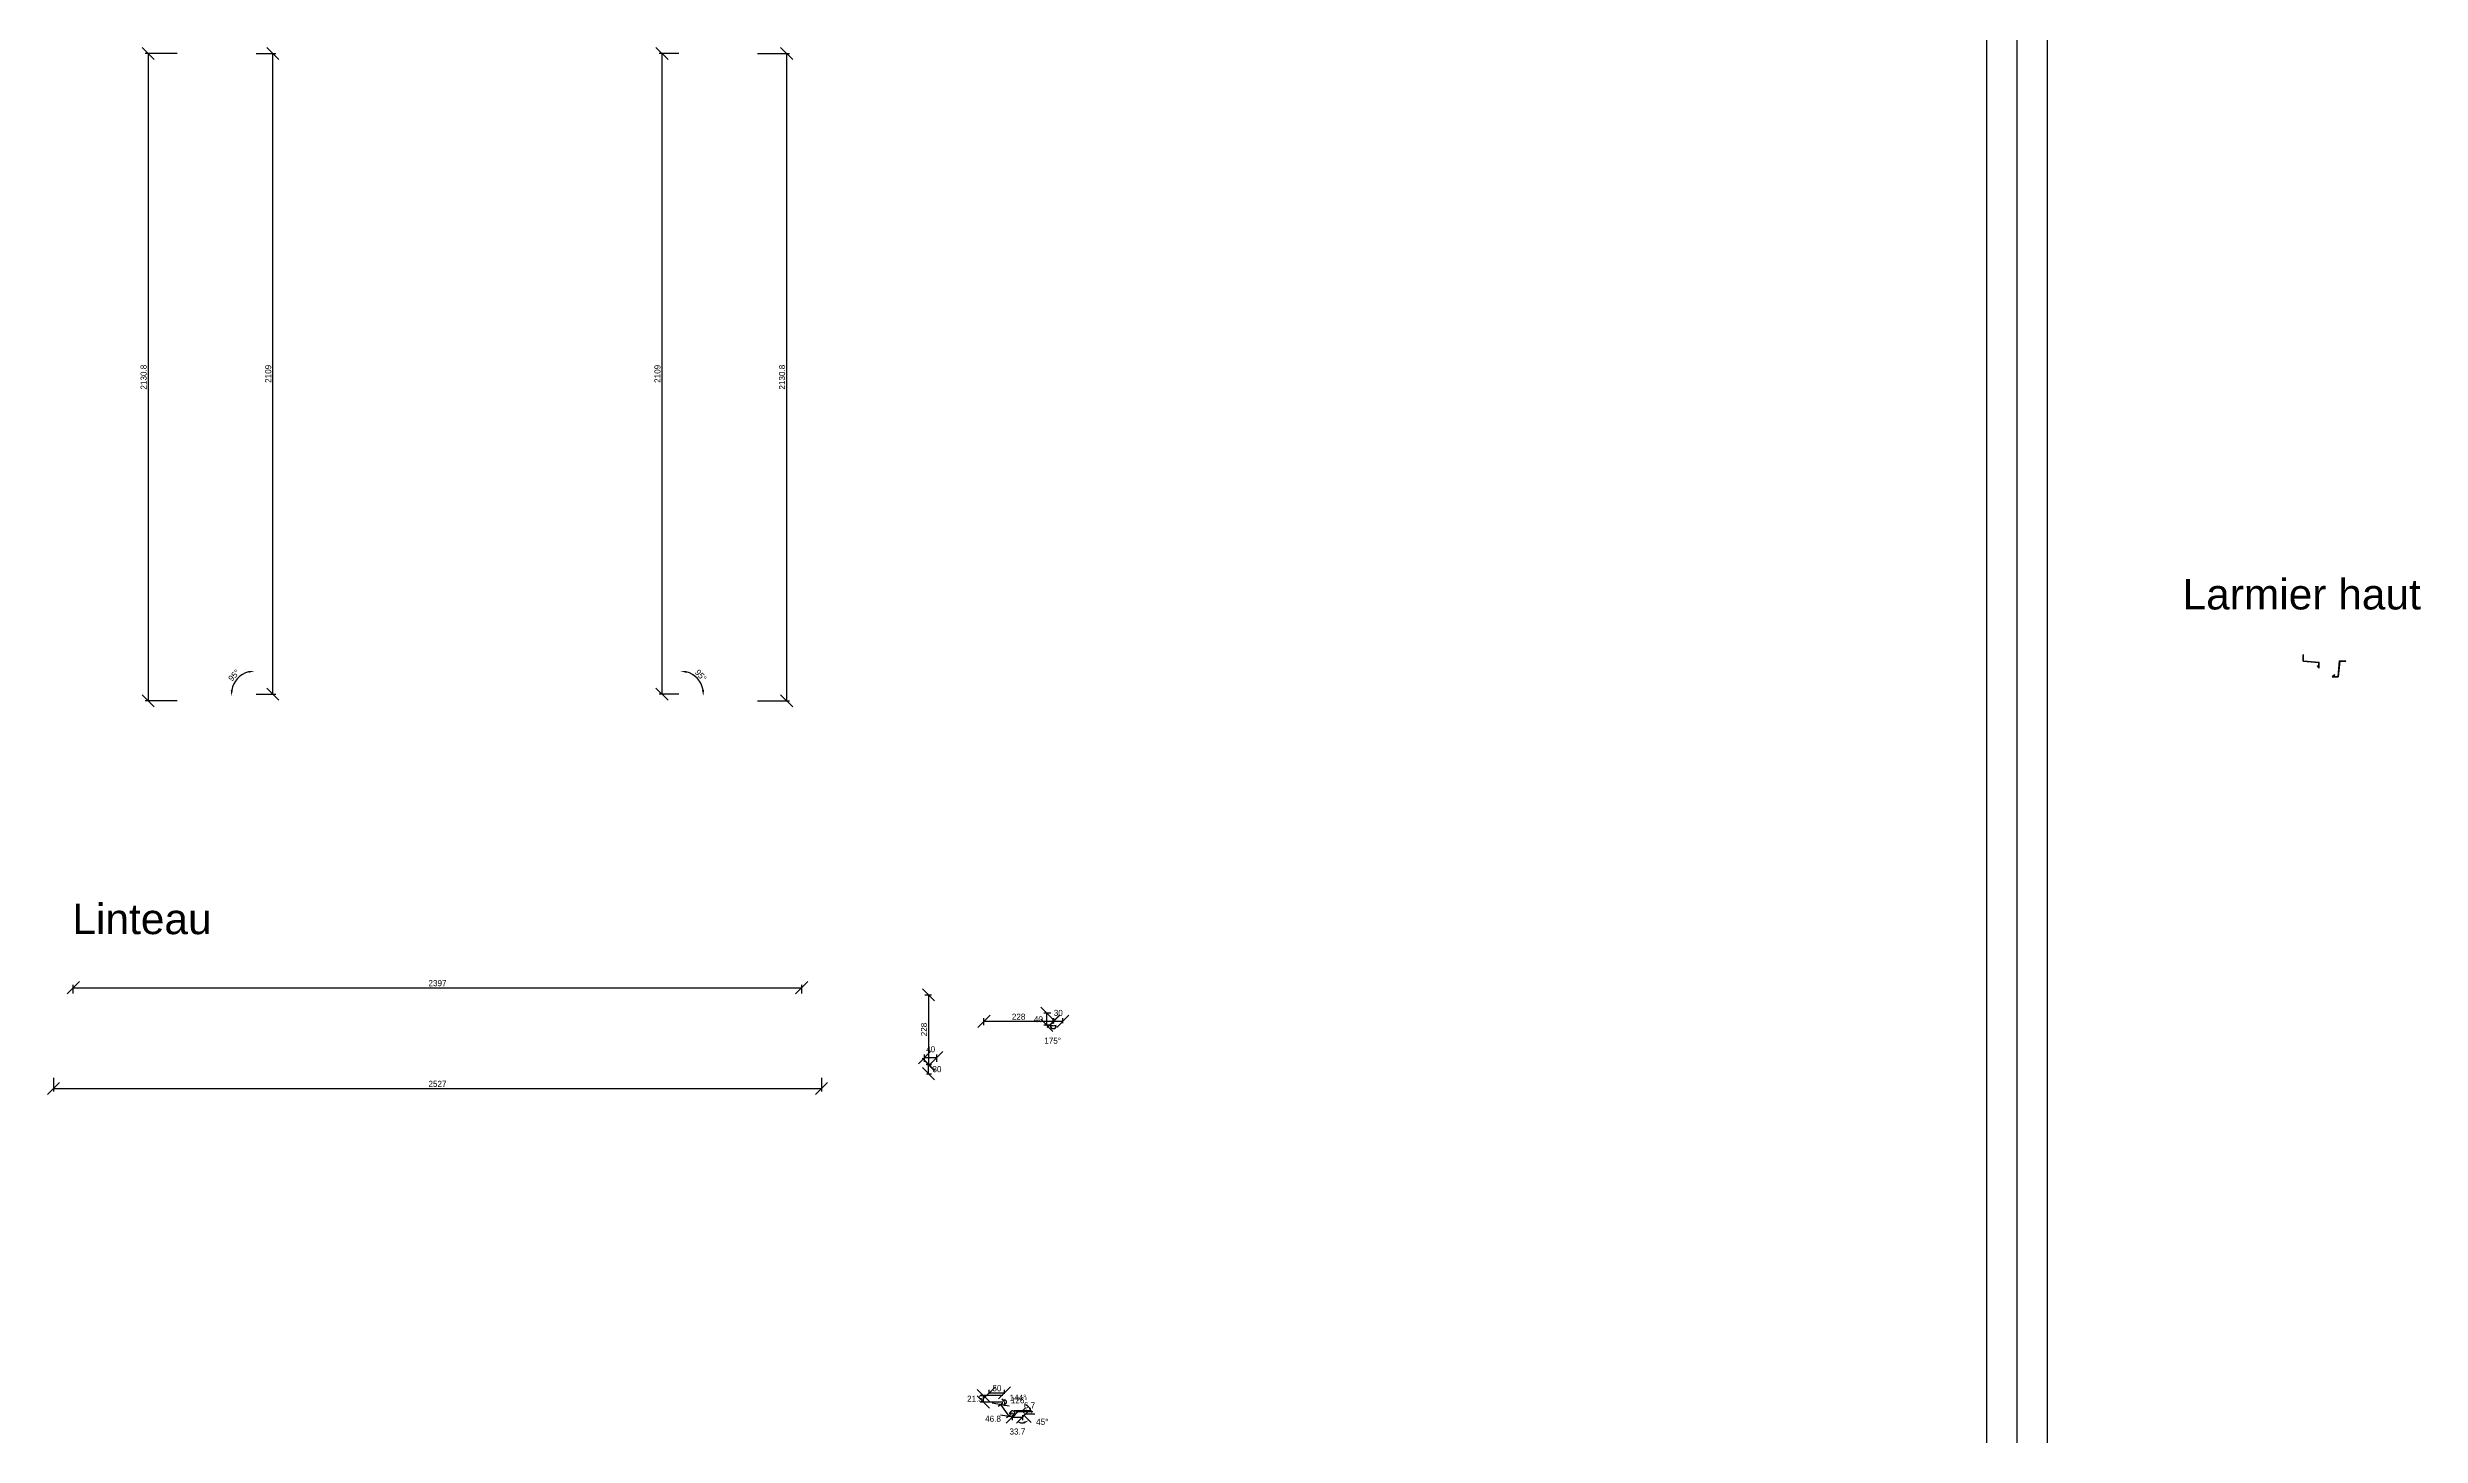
# Model space of a CAD drawing. Header units: millimetres. Extents: x -676 to 20716, y -6551 to 2323.
# Drawn here: x -382 to 7427, y -6551 to -1981 of the extents above; entities that cross this region are included whole.
import ezdxf

# ---------------------------------------------------------------- set-up
doc = ezdxf.new("R2010")
doc.units = ezdxf.units.MM
doc.layers.get('0').update_dxf_attribs({"lineweight": 25, "true_color": 0xffffff})
doc.layers.get('Defpoints').update_dxf_attribs({"true_color": 0xffffff})
doc.layers.add('Cotes', color=4, linetype='Continuous', lineweight=25, true_color=0x00ffff)
doc.layers.add('Option Bois Brule ... OptionRecalepinage ... Larmier', color=178, linetype='Continuous', lineweight=25, true_color=0x000000)
doc.styles.add('QCADDimTextStyle', font='txt')
doc.styles.add('textstyle13', font='')
doc.styles.add('textstyle14', font='')
doc.styles.get('textstyle13').set_extended_font_data('Liberation Sans')
doc.styles.get('textstyle14').set_extended_font_data('Liberation Sans')
doc.dimstyles.new('QCADDimStyle', dxfattribs={"dimtxt": 20, "dimasz": 20, "dimexe": 10, "dimexo": 5, "dimgap": 5, "dimtad": 1, "dimtoh": 1, "dimdec": 4, "dimzin": 0, "dimdsep": 46, "dimtxsty": 'QCADDimTextStyle', "dimcen": 0.09, "dimadec": 0, "dimazin": 0, "dimtfac": 1, "dimtdec": 4, "dimtofl": 0, "dimtmove": 0, "dimatfit": 3, "dimfxl": 1, "dimtolj": 1, "dimtzin": 0, "dimarcsym": 0})

# ---------------------------------------------------------------- blocks, each defined once
blk = doc.blocks.new('*D26')
at = {"layer": 'Cotes', "color": 0, "lineweight": -2}
for p, q in [((1660.5, -2021), (1620.5, -1981)), ((1695.5, -2001), (1630.5, -2001)), ((1640.5, -4110), (1640.5, -2001)), ((1620.5, -4090), (1660.5, -4130)), ((1695.5, -4110), (1630.5, -4110))]:
    blk.add_line(p, q, dxfattribs=at)
at = {"layer": 'Defpoints', "color": 0}
for p in [(1640.5, -2001), (1700.5, -2001), (1700.5, -4110)]:
    blk.add_point(p, dxfattribs=at)
at = {"layer": 'Cotes', "color": 0, "insert": (1625.5, -3055.5), "char_height": 20, "attachment_point": 5, "rotation": 90, "style": 'QCADDimTextStyle'}
blk.add_mtext('\\A1;2109', dxfattribs=at)
blk = doc.blocks.new('*D27')
at = {"layer": 'Cotes', "color": 0, "lineweight": -2}
for p, q in [((1955, -2001), (2060.5, -2001)), ((2070.5, -2021), (2030.5, -1981)), ((2050.5, -2001), (2050.5, -4131.8)), ((1955, -4131.8), (2060.5, -4131.8)), ((2030.5, -4111.8), (2070.5, -4151.8))]:
    blk.add_line(p, q, dxfattribs=at)
at = {"layer": 'Defpoints', "color": 0}
for p in [(1950, -2001), (1950, -4131.8), (2050.5, -4131.8)]:
    blk.add_point(p, dxfattribs=at)
at = {"layer": 'Cotes', "color": 0, "insert": (2035.5, -3066.4), "char_height": 20, "attachment_point": 5, "rotation": 90, "style": 'QCADDimTextStyle'}
blk.add_mtext('\\A1;2130.8', dxfattribs=at)
blk = doc.blocks.new('*D28')
at = {"layer": 'Cotes', "color": 0, "lineweight": -2}
blk.add_arc((1700.5, -4110), 76.2, 10.09019, 74.90981, dxfattribs=at)
at = {"layer": 'Cotes', "color": 0}
for points in [[(1720.8, -4033.2), (1719.9, -4039.8), (1700.5, -4033.8)], [(1772.1, -4096.8), (1778.8, -4096.5), (1776.4, -4116.6)]]:
    blk.add_solid(points, dxfattribs=at)
at = {"layer": 'Defpoints', "color": 0}
for p in [(1700.5, -3900.8), (1700.5, -4110), (1700.5, -4110), (1768.6, -4075.8), (1834, -4121.7)]:
    blk.add_point(p, dxfattribs=at)
at = {"layer": 'Cotes', "color": 0, "insert": (1768.1, -4048.1), "char_height": 20, "attachment_point": 5, "rotation": 312.5, "style": 'QCADDimTextStyle'}
blk.add_mtext('\\A1;95%%d', dxfattribs=at)
blk = doc.blocks.new('*D31')
at = {"layer": 'Cotes', "color": 0, "lineweight": -2}
for p, q in [((304.5, -2001), (369.5, -2001)), ((379.5, -2021), (339.5, -1981)), ((359.5, -4110), (359.5, -2001)), ((304.5, -4110), (369.5, -4110)), ((339.5, -4090), (379.5, -4130))]:
    blk.add_line(p, q, dxfattribs=at)
at = {"layer": 'Defpoints', "color": 0}
for p in [(299.5, -2001), (359.5, -2001), (299.5, -4110)]:
    blk.add_point(p, dxfattribs=at)
at = {"layer": 'Cotes', "color": 0, "insert": (344.5, -3055.5), "char_height": 20, "attachment_point": 5, "rotation": 90, "style": 'QCADDimTextStyle'}
blk.add_mtext('\\A1;2109', dxfattribs=at)
blk = doc.blocks.new('*D32')
at = {"layer": 'Cotes', "color": 0, "lineweight": -2}
for p, q in [((-30.5, -2021), (-70.5, -1981)), ((45, -2001), (-60.5, -2001)), ((-50.5, -2001), (-50.5, -4131.8)), ((-70.5, -4111.8), (-30.5, -4151.8)), ((45, -4131.8), (-60.5, -4131.8))]:
    blk.add_line(p, q, dxfattribs=at)
at = {"layer": 'Defpoints', "color": 0}
for p in [(50, -2001), (-50.5, -4131.8), (50, -4131.8)]:
    blk.add_point(p, dxfattribs=at)
at = {"layer": 'Cotes', "color": 0, "insert": (-65.5, -3066.4), "char_height": 20, "attachment_point": 5, "rotation": 90, "style": 'QCADDimTextStyle'}
blk.add_mtext('\\A1;2130.8', dxfattribs=at)
blk = doc.blocks.new('*D34')
at = {"layer": 'Cotes', "color": 0, "lineweight": -2}
blk.add_arc((299.5, -4110), 76.2, 105.09019, 169.90981, dxfattribs=at)
at = {"layer": 'Cotes', "color": 0}
for points in [[(280.1, -4039.8), (279.2, -4033.2), (299.5, -4033.8)], [(221.2, -4096.5), (227.9, -4096.8), (223.6, -4116.6)]]:
    blk.add_solid(points, dxfattribs=at)
at = {"layer": 'Defpoints', "color": 0}
for p in [(299.5, -3900.8), (259.5, -4045.2), (166, -4121.7), (299.5, -4110), (299.5, -4110)]:
    blk.add_point(p, dxfattribs=at)
at = {"layer": 'Cotes', "color": 0, "insert": (231.9, -4048.1), "char_height": 20, "attachment_point": 5, "rotation": 47.5, "style": 'QCADDimTextStyle'}
blk.add_mtext('\\A1;95%%d', dxfattribs=at)
blk = doc.blocks.new('*D36')
at = {"layer": 'Cotes', "color": 0, "lineweight": -2}
for p, q in [((2720, -5166.9), (2680, -5206.9)), ((2700, -5199.5), (2700, -5176.9)), ((2700, -5186.9), (2928, -5186.9)), ((2908, -5206.9), (2948, -5166.9)), ((2928, -5195), (2928, -5176.9))]:
    blk.add_line(p, q, dxfattribs=at)
at = {"layer": 'Defpoints', "color": 0}
for p in [(2700, -5204.5), (2928, -5186.9), (2928, -5200)]:
    blk.add_point(p, dxfattribs=at)
at = {"layer": 'Cotes', "color": 0, "insert": (2814, -5171.9), "char_height": 20, "attachment_point": 5, "style": 'QCADDimTextStyle'}
blk.add_mtext('\\A1;228', dxfattribs=at)
blk = doc.blocks.new('*D37')
at = {"layer": 'Cotes', "color": 0, "lineweight": -2}
for p, q in [((2926.6, -5180), (2886.6, -5140)), ((2886.6, -5180), (2926.6, -5220)), ((2920, -5160), (2896.6, -5160)), ((2920, -5200), (2896.6, -5200)), ((2906.6, -5200), (2906.6, -5160))]:
    blk.add_line(p, q, dxfattribs=at)
at = {"layer": 'Defpoints', "color": 0}
for p in [(2906.6, -5160), (2925, -5160), (2925, -5200)]:
    blk.add_point(p, dxfattribs=at)
at = {"layer": 'Cotes', "color": 0, "insert": (2879.1, -5180), "char_height": 20, "attachment_point": 5, "style": 'QCADDimTextStyle'}
blk.add_mtext('\\A1;40', dxfattribs=at)
blk = doc.blocks.new('*D38')
at = {"layer": 'Cotes', "color": 0, "lineweight": -2}
for p, q in [((2537.6, -5120), (2497.6, -5080)), ((2505, -5100), (2527.6, -5100)), ((2517.6, -5100), (2517.6, -5328)), ((2497.6, -5308), (2537.6, -5348)), ((2509.5, -5328), (2527.6, -5328))]:
    blk.add_line(p, q, dxfattribs=at)
at = {"layer": 'Defpoints', "color": 0}
for p in [(2500, -5100), (2504.5, -5328), (2517.6, -5328)]:
    blk.add_point(p, dxfattribs=at)
at = {"layer": 'Cotes', "color": 0, "insert": (2502.6, -5214), "char_height": 20, "attachment_point": 5, "rotation": 90, "style": 'QCADDimTextStyle'}
blk.add_mtext('\\A1;228', dxfattribs=at)
blk = doc.blocks.new('*D39')
at = {"layer": 'Cotes', "color": 0, "lineweight": -2}
for p, q in [((2524.5, -5286.6), (2484.5, -5326.6)), ((2504.5, -5320), (2504.5, -5296.6)), ((2504.5, -5306.6), (2544.5, -5306.6)), ((2524.5, -5326.6), (2564.5, -5286.6)), ((2544.5, -5320), (2544.5, -5296.6))]:
    blk.add_line(p, q, dxfattribs=at)
at = {"layer": 'Defpoints', "color": 0}
for p in [(2544.5, -5306.6), (2504.5, -5325), (2544.5, -5325)]:
    blk.add_point(p, dxfattribs=at)
at = {"layer": 'Cotes', "color": 0, "insert": (2524.5, -5279.1), "char_height": 20, "attachment_point": 5, "style": 'QCADDimTextStyle'}
blk.add_mtext('\\A1;40', dxfattribs=at)
blk = doc.blocks.new('*D40')
at = {"layer": 'Cotes', "color": 0, "lineweight": -2}
for p, q in [((-342, -5388), (-382, -5428)), ((-362, -5373), (-362, -5418)), ((2145, -5428), (2185, -5388)), ((2165, -5373), (2165, -5418)), ((-362, -5408), (2165, -5408))]:
    blk.add_line(p, q, dxfattribs=at)
at = {"layer": 'Defpoints', "color": 0}
for p in [(-362, -5368), (2165, -5368), (2165, -5408)]:
    blk.add_point(p, dxfattribs=at)
at = {"layer": 'Cotes', "color": 0, "insert": (901.5, -5393), "char_height": 20, "attachment_point": 5, "style": 'QCADDimTextStyle'}
blk.add_mtext('\\A1;2527', dxfattribs=at)
blk = doc.blocks.new('*D41')
at = {"layer": 'Cotes', "color": 0, "lineweight": -2}
for p, q in [((-277, -5056.4), (-317, -5096.4)), ((-297, -5095), (-297, -5066.4)), ((2080, -5096.4), (2120, -5056.4)), ((2100, -5095), (2100, -5066.4)), ((-297, -5076.4), (2100, -5076.4))]:
    blk.add_line(p, q, dxfattribs=at)
at = {"layer": 'Defpoints', "color": 0}
for p in [(-297, -5100), (2100, -5076.4), (2100, -5100)]:
    blk.add_point(p, dxfattribs=at)
at = {"layer": 'Cotes', "color": 0, "insert": (901.5, -5061.4), "char_height": 20, "attachment_point": 5, "style": 'QCADDimTextStyle'}
blk.add_mtext('\\A1;2397', dxfattribs=at)
blk = doc.blocks.new('*D42')
at = {"layer": 'Cotes', "color": 0, "lineweight": -2}
for start, end in [(174.99919, 354.99838), (180.00162, 0.00081)]:
    blk.add_arc((2928.1, -5201.5), 9.57, start, end, dxfattribs=at)
at = {"layer": 'Cotes', "color": 0}
for points in [[(2917.4, -5203.9), (2918, -5197.3), (2937.6, -5202.3)], [(2938.5, -5198.2), (2938.5, -5204.8), (2918.5, -5201.5)]]:
    blk.add_solid(points, dxfattribs=at)
at = {"layer": 'Defpoints', "color": 0}
for p in [(2902.3, -5201.5), (2923, -5209.6), (2928, -5201.5), (2928.1, -5201.5), (2947.5, -5203.2)]:
    blk.add_point(p, dxfattribs=at)
at = {"layer": 'Cotes', "color": 0, "insert": (2925.9, -5251), "char_height": 20, "attachment_point": 5, "style": 'QCADDimTextStyle'}
blk.add_mtext('\\A1;175%%d', dxfattribs=at)
blk = doc.blocks.new('LarmierHautBaie1_VueCoupe')
at = {"layer": 'Option Bois Brule ... OptionRecalepinage ... Larmier'}
for p, q in [((0, 0), (0, 21.4)), ((1.5, 21.4), (0, 21.4)), ((0, 0), (51.8, -4.5)), ((1.5, 1.4), (1.5, 21.4)), ((1.5, 1.4), (53.3, -3.2)), ((46.2, -16.1), (47.3, -15)), ((46.2, -16.1), (53.3, -23.2)), ((47.3, -15), (51.8, -19.5)), ((51.8, -19.5), (51.8, -4.5)), ((53.3, -23.2), (53.3, -3.2))]:
    blk.add_line(p, q, dxfattribs=at)
blk = doc.blocks.new('*D57')
at = {"layer": 'Cotes', "color": 0, "lineweight": -2}
for p, q in [((2537.6, -5349.5), (2497.6, -5309.5)), ((2497.6, -5339.5), (2537.6, -5379.5)), ((2511, -5329.5), (2527.6, -5329.5)), ((2511, -5359.5), (2527.6, -5359.5)), ((2517.6, -5359.5), (2517.6, -5329.5))]:
    blk.add_line(p, q, dxfattribs=at)
at = {"layer": 'Defpoints', "color": 0}
for p in [(2506, -5329.5), (2506, -5359.5), (2517.6, -5329.5)]:
    blk.add_point(p, dxfattribs=at)
at = {"layer": 'Cotes', "color": 0, "insert": (2545.1, -5344.5), "char_height": 20, "attachment_point": 5, "style": 'QCADDimTextStyle'}
blk.add_mtext('\\A1;30', dxfattribs=at)
blk = doc.blocks.new('*D58')
at = {"layer": 'Cotes', "color": 0, "lineweight": -2}
for p, q in [((2949.5, -5166.9), (2909.5, -5206.9)), ((2929.5, -5193.5), (2929.5, -5176.9)), ((2929.5, -5186.9), (2959.5, -5186.9)), ((2939.5, -5206.9), (2979.5, -5166.9)), ((2959.5, -5193.5), (2959.5, -5176.9))]:
    blk.add_line(p, q, dxfattribs=at)
at = {"layer": 'Defpoints', "color": 0}
for p in [(2929.5, -5198.5), (2959.5, -5186.9), (2959.5, -5198.5)]:
    blk.add_point(p, dxfattribs=at)
at = {"layer": 'Cotes', "color": 0, "insert": (2944.5, -5159.4), "char_height": 20, "attachment_point": 5, "style": 'QCADDimTextStyle'}
blk.add_mtext('\\A1;30', dxfattribs=at)
blk = doc.blocks.new('*D59')
at = {"layer": 'Cotes', "color": 0, "lineweight": -2}
for p, q in [((2737.4, -6390), (2697.4, -6430)), ((2717.4, -6413.8), (2717.4, -6400)), ((2747.4, -6430), (2787.4, -6390)), ((2767.4, -6413.8), (2767.4, -6400)), ((2717.4, -6410), (2767.4, -6410))]:
    blk.add_line(p, q, dxfattribs=at)
at = {"layer": 'Defpoints', "color": 0}
for p in [(2717.4, -6418.8), (2767.4, -6410), (2767.4, -6418.8)]:
    blk.add_point(p, dxfattribs=at)
at = {"layer": 'Cotes', "color": 0, "insert": (2742.4, -6395), "char_height": 20, "attachment_point": 5, "style": 'QCADDimTextStyle'}
blk.add_mtext('\\A1;50', dxfattribs=at)
blk = doc.blocks.new('*D60')
at = {"layer": 'Cotes', "color": 0, "lineweight": -2}
for p, q in [((2717.8, -6438.8), (2677.8, -6398.8)), ((2677.8, -6420.3), (2717.8, -6460.3)), ((2762.4, -6418.8), (2687.8, -6418.8)), ((2762.4, -6440.3), (2687.8, -6440.3)), ((2697.8, -6418.8), (2697.8, -6440.3))]:
    blk.add_line(p, q, dxfattribs=at)
at = {"layer": 'Defpoints', "color": 0}
for p in [(2697.8, -6440.3), (2767.4, -6418.8), (2767.4, -6440.3)]:
    blk.add_point(p, dxfattribs=at)
at = {"layer": 'Cotes', "color": 0, "insert": (2670.3, -6429.6), "char_height": 20, "attachment_point": 5, "style": 'QCADDimTextStyle'}
blk.add_mtext('\\A1;21.5', dxfattribs=at)
blk = doc.blocks.new('*D61')
at = {"layer": 'Cotes', "color": 0, "lineweight": -2}
for p, q in [((2782.7, -6453.4), (2726.9, -6444.2)), ((2761.8, -6443.7), (2746.7, -6454.6)), ((2754.8, -6448.8), (2782, -6486.8)), ((2789.1, -6481.7), (2773.9, -6492.6)), ((2754.1, -6482.2), (2809.9, -6491.4))]:
    blk.add_line(p, q, dxfattribs=at)
at = {"layer": 'Defpoints', "color": 0}
for p in [(2765.9, -6440.8), (2793.1, -6478.8), (2782, -6486.8)]:
    blk.add_point(p, dxfattribs=at)
at = {"layer": 'Cotes', "color": 0, "insert": (2729.8, -6495.5), "char_height": 20, "attachment_point": 5, "style": 'QCADDimTextStyle'}
blk.add_mtext('\\A1;46.8', dxfattribs=at)
blk = doc.blocks.new('*D62')
at = {"layer": 'Cotes', "color": 0, "lineweight": -2}
for p, q in [((2813.1, -6470), (2773.1, -6510)), ((2806.8, -6510), (2846.8, -6470)), ((2793.1, -6483.8), (2793.1, -6500)), ((2793.1, -6490), (2826.8, -6490)), ((2826.8, -6483.8), (2826.8, -6500))]:
    blk.add_line(p, q, dxfattribs=at)
at = {"layer": 'Defpoints', "color": 0}
for p in [(2793.1, -6478.8), (2826.8, -6478.8), (2826.8, -6490)]:
    blk.add_point(p, dxfattribs=at)
at = {"layer": 'Cotes', "color": 0, "insert": (2810, -6537.5), "char_height": 20, "attachment_point": 5, "style": 'QCADDimTextStyle'}
blk.add_mtext('\\A1;33.7', dxfattribs=at)
blk = doc.blocks.new('*D63')
at = {"layer": 'Cotes', "color": 0, "lineweight": -2}
for p, q in [((2799.8, -6468.1), (2856.4, -6468.1)), ((2861.1, -6472.8), (2804.5, -6472.8)), ((2825.6, -6470.6), (2835.2, -6461)), ((2830.4, -6475.3), (2839.9, -6465.8))]:
    blk.add_line(p, q, dxfattribs=at)
at = {"layer": 'Defpoints', "color": 0}
for p in [(2822.1, -6474.1), (2826.8, -6478.8), (2828.1, -6468.1)]:
    blk.add_point(p, dxfattribs=at)
at = {"layer": 'Cotes', "color": 0, "insert": (2849.9, -6451), "char_height": 20, "attachment_point": 5, "style": 'QCADDimTextStyle'}
blk.add_mtext('\\A1;6.7', dxfattribs=at)
blk = doc.blocks.new('*D64')
at = {"layer": 'Cotes', "color": 0, "lineweight": -2}
for start, end in [(305.62953, 125.62872), (269.99919, 89.99838)]:
    blk.add_arc((2767.4, -6440.3), 6.8, start, end, dxfattribs=at)
at = {"layer": 'Cotes', "color": 0}
for points in [[(2757, -6431.6), (2762.4, -6427.7), (2771.4, -6445.9)], [(2770.7, -6453.5), (2764.1, -6453.5), (2767.4, -6433.5)]]:
    blk.add_solid(points, dxfattribs=at)
at = {"layer": 'Defpoints', "color": 0}
for p in [(2767.4, -6427.6), (2767.4, -6440.3), (2767.4, -6440.3), (2774.2, -6441.1), (2775.7, -6452)]:
    blk.add_point(p, dxfattribs=at)
at = {"layer": 'Cotes', "color": 0, "insert": (2812, -6426), "char_height": 20, "attachment_point": 5, "style": 'QCADDimTextStyle'}
blk.add_mtext('\\A1;144%%d', dxfattribs=at)
blk = doc.blocks.new('*D65')
at = {"layer": 'Cotes', "color": 0, "lineweight": -2}
for start, end in [(0.00162, 180.00081), (305.6271, 125.62629)]:
    blk.add_arc((2793.9, -6477.3), 8.07, start, end, dxfattribs=at)
at = {"layer": 'Cotes', "color": 0}
for points in [[(2782, -6480.7), (2782, -6474), (2802, -6477.3)], [(2803.6, -6485.1), (2798.1, -6489), (2789.2, -6470.8)]]:
    blk.add_solid(points, dxfattribs=at)
at = {"layer": 'Defpoints', "color": 0}
for p in [(2785.8, -6466), (2793.9, -6477.3), (2793.9, -6477.3), (2799.9, -6471.9), (2808.2, -6477.3)]:
    blk.add_point(p, dxfattribs=at)
at = {"layer": 'Cotes', "color": 0, "insert": (2815.9, -6434.6), "char_height": 20, "attachment_point": 5, "style": 'QCADDimTextStyle'}
blk.add_mtext('\\A1;126%%d', dxfattribs=at)
blk = doc.blocks.new('*D66')
at = {"layer": 'Cotes', "color": 0, "lineweight": -2}
for p, q in [((2831.8, -6478.8), (2867.1, -6478.8)), ((2830.4, -6482.4), (2855.3, -6507.3))]:
    blk.add_line(p, q, dxfattribs=at)
for start, end in [(38.53558, 77.07116), (237.92884, 276.46442)]:
    blk.add_arc((2826.8, -6478.8), 30.3, start, end, dxfattribs=at)
at = {"layer": 'Cotes', "color": 0}
for points in [[(2847.4, -6461), (2853.7, -6458.8), (2857.1, -6478.8)], [(2831.7, -6511.9), (2828.8, -6505.9), (2848.2, -6500.3)]]:
    blk.add_solid(points, dxfattribs=at)
at = {"layer": 'Defpoints', "color": 0}
for p in [(2793.1, -6478.8), (2822.1, -6474.1), (2826.8, -6478.8), (2826.8, -6478.8), (2853.1, -6494)]:
    blk.add_point(p, dxfattribs=at)
at = {"layer": 'Cotes', "color": 0, "insert": (2891.8, -6505.7), "char_height": 20, "attachment_point": 5, "style": 'QCADDimTextStyle'}
blk.add_mtext('\\A1;45%%d', dxfattribs=at)

msp = doc.modelspace()

# ---------------------------------------------------------------- linework, layer by layer
for p in [(6000, 0), (6100, 0), (6200, 0)]:
    msp.add_xline(p, (0, 1))

# ---------------------------------------------------------------- block references
at = {"layer": 'Option Bois Brule ... OptionRecalepinage ... Larmier'}
msp.add_blockref('LarmierHautBaie1_VueCoupe', (7040.92, -4001.37), dxfattribs=at)
at = {"layer": 'Option Bois Brule ... OptionRecalepinage ... Larmier', "rotation": 270}
msp.add_blockref('LarmierHautBaie1_VueCoupe', (7160, -4000), dxfattribs=at)

# ---------------------------------------------------------------- texts
at = {"char_height": 100, "attachment_point": 1}
for s, insert, style in [('Larmier haut', (6644.36, -3731.11), 'textstyle14'), ('Linteau', (-300, -4800), 'textstyle13')]:
    msp.add_mtext(s, dxfattribs=dict(at, insert=insert, style=style))

# ---------------------------------------------------------------- dimensions: what is measured, and where the dimension line sits
at = {"layer": 'Cotes'}
for base, p1, p2, angle, picture, middle in [((-50.5, -4131.83), (50, -2001), (50, -4131.83), 90, '*D32', (-65.5, -3066.41)), ((359.5, -2001), (299.5, -4110), (299.5, -2001), 90, '*D31', (344.5, -3055.5)), ((1640.5, -2001), (1700.5, -4110), (1700.5, -2001), 90, '*D26', (1625.5, -3055.5)), ((2050.5, -4131.83), (1950, -2001), (1950, -4131.83), 90, '*D27', (2035.5, -3066.41)), ((2517.59, -5328), (2500, -5100), (2504.5, -5328), 270, '*D38', (2502.59, -5214)), ((2906.65, -5160), (2925, -5200), (2925, -5160), 90, '*D37', (2879.15, -5180)), ((2517.59, -5329.5), (2506, -5359.5), (2506, -5329.5), 90, '*D57', (2545.09, -5344.5)), ((2697.76, -6440.35), (2767.4, -6418.83), (2767.4, -6440.35), 90, '*D60', (2670.26, -6429.59))]:
    dim = msp.add_linear_dim(base=base, p1=p1, p2=p2, angle=angle, dimstyle='QCADDimStyle', override={"dimtxt": 20, "dimasz": 20, "dimexe": 10, "dimexo": 5, "dimgap": 5, "dimdec": 1, "dimzin": 8, "dimtsz": 20, "dimclrd": 0, "dimclre": 0, "dimclrt": 0, "dimazin": 2, "dimtmove": 2}, dxfattribs=at)
    dim.commit()
    dim.dimension.update_dxf_attribs({"geometry": picture, "text_midpoint": middle})
for base, line1, line2, picture, middle in [((259.52, -4045.18), ((299.5, -3900.77), (299.5, -4110)), ((299.5, -4110), (165.97, -4121.68)), '*D34', (231.94, -4048.09)), ((1768.56, -4075.82), ((1700.5, -3900.77), (1700.5, -4110)), ((1700.5, -4110), (1834.03, -4121.68)), '*D28', (1768.06, -4048.09)), ((2923.04, -5209.64), ((2902.28, -5201.5), (2928.13, -5201.5)), ((2928, -5201.49), (2947.46, -5203.2)), '*D42', (2925.9, -5251.02)), ((2774.16, -6441.09), ((2767.4, -6427.64), (2767.4, -6440.35)), ((2767.4, -6440.35), (2775.74, -6451.98)), '*D64', (2811.96, -6426.03)), ((2799.91, -6471.95), ((2785.78, -6465.99), (2793.9, -6477.33)), ((2793.9, -6477.33), (2808.21, -6477.33)), '*D65', (2815.86, -6434.57)), ((2853.06, -6493.98), ((2793.13, -6478.83), (2826.82, -6478.83)), ((2826.82, -6478.83), (2822.11, -6474.12)), '*D66', (2891.77, -6505.73))]:
    dim = msp.add_angular_dim_2l(base=base, line1=line1, line2=line2, dimstyle='QCADDimStyle', override={"dimtxt": 20, "dimasz": 20, "dimexe": 10, "dimexo": 5, "dimgap": 5, "dimdec": 1, "dimzin": 8, "dimtsz": 20, "dimclrd": 0, "dimclre": 0, "dimclrt": 0, "dimazin": 2, "dimtmove": 2}, dxfattribs=at)
    dim.commit()
    dim.dimension.update_dxf_attribs({"geometry": picture, "text_midpoint": middle})
for base, p1, p2, picture, middle in [((2100, -5076.42), (-297, -5100), (2100, -5100), '*D41', (901.5, -5061.42)), ((2959.5, -5186.91), (2929.5, -5198.5), (2959.5, -5198.5), '*D58', (2944.5, -5159.41)), ((2928, -5186.91), (2700, -5204.5), (2928, -5200), '*D36', (2814, -5171.91)), ((2544.5, -5306.65), (2504.5, -5325), (2544.5, -5325), '*D39', (2524.5, -5279.15)), ((2165, -5407.98), (-362, -5367.97), (2165, -5367.97), '*D40', (901.5, -5392.98)), ((2767.4, -6410), (2717.4, -6418.83), (2767.4, -6418.83), '*D59', (2742.4, -6395)), ((2826.82, -6490), (2793.13, -6478.83), (2826.82, -6478.83), '*D62', (2809.97, -6537.5))]:
    dim = msp.add_linear_dim(base=base, p1=p1, p2=p2, dimstyle='QCADDimStyle', override={"dimtxt": 20, "dimasz": 20, "dimexe": 10, "dimexo": 5, "dimgap": 5, "dimdec": 1, "dimzin": 8, "dimtsz": 20, "dimclrd": 0, "dimclre": 0, "dimclrt": 0, "dimazin": 2, "dimtmove": 2}, dxfattribs=at)
    dim.commit()
    dim.dimension.update_dxf_attribs({"geometry": picture, "text_midpoint": middle})
for p1, p2, distance, picture, middle in [((2765.9011, -6440.8289), (2793.1344, -6478.8289), -13.661, '*D61', (2729.805, -6495.4564)), ((2826.82, -6478.83), (2822.11, -6474.12), -8.49, '*D63', (2849.91, -6451.02))]:
    dim = msp.add_aligned_dim(p1=p1, p2=p2, distance=distance, dimstyle='QCADDimStyle', override={"dimtxt": 20, "dimasz": 20, "dimexe": 10, "dimexo": 5, "dimgap": 5, "dimdec": 1, "dimzin": 8, "dimtsz": 20, "dimclrd": 0, "dimclre": 0, "dimclrt": 0, "dimazin": 2, "dimtmove": 2}, dxfattribs=at)
    dim.commit()
    dim.dimension.update_dxf_attribs({"geometry": picture, "text_midpoint": middle})

doc.saveas('drawing.dxf')
